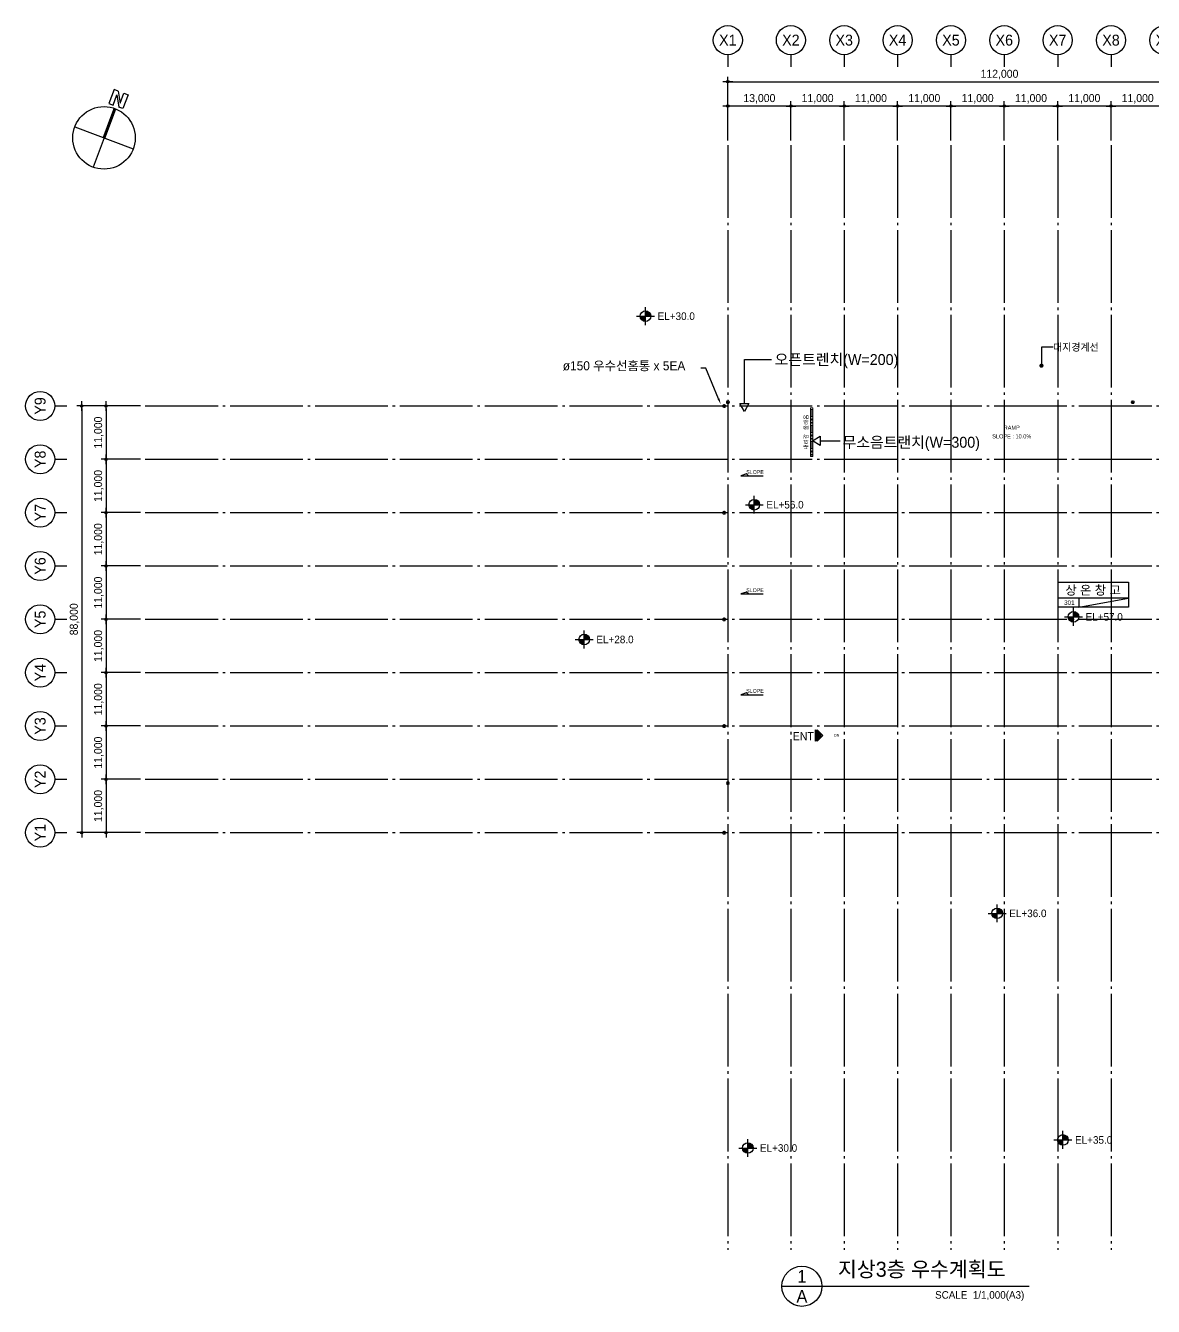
# Model space of a CAD drawing. Header units: millimetres. Extents: x 252222657 to 254795153, y 504225591 to 504550014.
# Drawn here: x 253995598 to 254228105, y 504285874 to 504550014 of the extents above; entities that cross this region are included whole.
import ezdxf
from ezdxf.enums import TextEntityAlignment as Align

# ---------------------------------------------------------------- set-up
doc = ezdxf.new("R2010")
doc.units = ezdxf.units.MM
for name, pattern in [('CEN', [35, 30, -2, 1, -2]), ('DASH', [0.75, 0.5, -0.25]), ('xr-plan-대풍(130620)$0$CEN', [62, 60, -1, 0, -1])]:
    doc.linetypes.add(name, pattern=pattern)
doc.layers.add('0-스틸그레이팅설치', color=80, linetype='Continuous', lineweight=0)
for name, color, linetype in [('4A.TEC CEN', 1, 'CEN'), ('4A.TEC DIM', 7, 'Continuous'), ('4A.TEC TEXT', 7, 'Continuous'), ('4A.TEC TEXT 1', 3, 'Continuous'), ('4A.TEC TEXT 2', 3, 'Continuous'), ('4A.TEC 심볼', 7, 'Continuous'), ('xr-plan-대풍(130620)$0$CEN', 1, 'xr-plan-대풍(130620)$0$CEN'), ('㈜SE&C TEXT', 7, 'Continuous'), ('㈜SE&C TEXT 1', 3, 'Continuous'), ('㈜SE&C 심볼', 7, 'Continuous'), ('사이포닉0', 3, 'Continuous')]:
    doc.layers.add(name, color=color, linetype=linetype)
doc.layers.add('DEFPOINT', color=135, linetype='Continuous', plot=False)
doc.styles.add('GHS', font='malgun.ttf')
doc.styles.add('SAMOO', font='')
doc.styles.add('나눔고딕', font='')
doc.styles.add('돋움', font='')
doc.styles.add('돋음체', font='')
doc.styles.add('울릉도L', font='')
doc.styles.get('SAMOO').set_extended_font_data('Dotum')
doc.styles.get('나눔고딕').set_extended_font_data('Dotum')
doc.styles.get('돋움').set_extended_font_data('Dotum')
doc.styles.get('돋음체').set_extended_font_data('Dotum')
doc.styles.get('울릉도L').set_extended_font_data('Dotum')
doc.dimstyles.new('DIM_600(외부치수)', dxfattribs={"dimscale": 400, "dimtxt": 3.3, "dimasz": 1, "dimexe": 2, "dimexo": 2, "dimgap": 1, "dimtad": 1, "dimdec": 0, "dimdsep": 46, "dimlunit": 6, "dimtxsty": '나눔고딕', "dimblk1": 'DIMDOT', "dimblk2": 'DIMDOT', "dimsah": 1, "dimcen": 2.5, "dimdle": 1.5, "dimclrd": 8, "dimclre": 8, "dimclrt": 3, "dimadec": 0, "dimazin": 0, "dimtfac": 1, "dimtdec": 0, "dimtix": 1, "dimtmove": 2, "dimatfit": 3, "dimldrblk": 'DIMDOT', "dimfxl": 1, "dimtvp": 1, "dimtolj": 1, "dimtzin": 0, "dimarcsym": 0})

# ---------------------------------------------------------------- blocks, each defined once
blk = doc.blocks.new('DIMDOT')
at = {"color": 0}
blk.add_line((-2, 0), (2, 0), dxfattribs=at)
for radius in [0.5, 0.25]:
    blk.add_circle((0, 0), radius, dxfattribs=at)
blk = doc.blocks.new('*D140')
at = {"layer": '4A.TEC DIM', "color": 8, "lineweight": -2}
for p, q in [((169308, -38163), (169308, -25069)), ((169808, -26069), (280808, -26069)), ((281308, -38163), (281308, -25069))]:
    blk.add_line(p, q, dxfattribs=at)
at = {"layer": 'Defpoints', "color": 0}
for p in [(281308, -26069), (169308, -39163), (281308, -39163)]:
    blk.add_point(p, dxfattribs=at)
at = {"layer": '4A.TEC DIM', "color": 8, "lineweight": -2, "xscale": 500, "yscale": 500, "zscale": 500, "rotation": 180}
blk.add_blockref('DIMDOT', (169308, -26069), dxfattribs=at)
at = {"layer": '4A.TEC DIM', "color": 8, "lineweight": -2, "xscale": 500, "yscale": 500, "zscale": 500}
blk.add_blockref('DIMDOT', (281308, -26069), dxfattribs=at)
at = {"layer": '4A.TEC DIM', "color": 3, "insert": (225308, -24584), "char_height": 1650, "attachment_point": 5, "style": '나눔고딕'}
blk.add_mtext('\\A1;112,000', dxfattribs=at)
blk = doc.blocks.new('ccs122')
at = {"layer": '4A.TEC 심볼'}
blk.add_line((0, 8), (0, 3), dxfattribs=at)
blk.add_circle((0, 14), 6, dxfattribs=at)
at = {"layer": '4A.TEC TEXT 2', "color": 3, "style": 'GHS'}
blk.add_attdef('NO', text='', height=4.5, dxfattribs=at).set_placement((-0.01, 14.02), align=Align.MIDDLE_CENTER)
blk = doc.blocks.new('*D141')
at = {"layer": '4A.TEC DIM', "color": 8, "lineweight": -2}
for p, q in [((48195, -103937), (40113, -103937)), ((41113, -104437), (41113, -114437)), ((48195, -114937), (40113, -114937))]:
    blk.add_line(p, q, dxfattribs=at)
at = {"layer": 'Defpoints', "color": 0}
for p in [(49195, -103937), (41113, -114937), (49195, -114937)]:
    blk.add_point(p, dxfattribs=at)
at = {"layer": '4A.TEC DIM', "color": 8, "lineweight": -2, "xscale": 500, "yscale": 500, "zscale": 500}
for p, rotation in [((41113, -103937), 90), ((41113, -114937), 270)]:
    blk.add_blockref('DIMDOT', p, dxfattribs=dict(at, rotation=rotation))
at = {"layer": '4A.TEC DIM', "color": 3, "insert": (39628, -109437), "char_height": 1650, "attachment_point": 5, "rotation": 90, "style": '나눔고딕'}
blk.add_mtext('\\A1;11,000', dxfattribs=at)
blk = doc.blocks.new('*D142')
at = {"layer": '4A.TEC DIM', "color": 8, "lineweight": -2}
for p, q in [((48195, -92937), (35100, -92937)), ((36100, -93437), (36100, -180437)), ((48195, -180937), (35100, -180937))]:
    blk.add_line(p, q, dxfattribs=at)
at = {"layer": 'Defpoints', "color": 0}
for p in [(49195, -92937), (36100, -180937), (49195, -180937)]:
    blk.add_point(p, dxfattribs=at)
at = {"layer": '4A.TEC DIM', "color": 8, "lineweight": -2, "xscale": 500, "yscale": 500, "zscale": 500}
for p, rotation in [((36100, -92937), 90), ((36100, -180937), 270)]:
    blk.add_blockref('DIMDOT', p, dxfattribs=dict(at, rotation=rotation))
at = {"layer": '4A.TEC DIM', "color": 3, "insert": (34615, -136937), "char_height": 1650, "attachment_point": 5, "rotation": 90, "style": '나눔고딕'}
blk.add_mtext('\\A1;88,000', dxfattribs=at)
blk = doc.blocks.new('*D143')
at = {"layer": '4A.TEC DIM', "color": 8, "lineweight": -2}
for p, q in [((48195, -169937), (40113, -169937)), ((41113, -170437), (41113, -180437)), ((48195, -180937), (40113, -180937))]:
    blk.add_line(p, q, dxfattribs=at)
at = {"layer": 'Defpoints', "color": 0}
for p in [(49195, -169937), (41113, -180937), (49195, -180937)]:
    blk.add_point(p, dxfattribs=at)
at = {"layer": '4A.TEC DIM', "color": 8, "lineweight": -2, "xscale": 500, "yscale": 500, "zscale": 500}
for p, rotation in [((41113, -169937), 90), ((41113, -180937), 270)]:
    blk.add_blockref('DIMDOT', p, dxfattribs=dict(at, rotation=rotation))
at = {"layer": '4A.TEC DIM', "color": 3, "insert": (39628, -175437), "char_height": 1650, "attachment_point": 5, "rotation": 90, "style": '나눔고딕'}
blk.add_mtext('\\A1;11,000', dxfattribs=at)
blk = doc.blocks.new('*D144')
at = {"layer": '4A.TEC DIM', "color": 8, "lineweight": -2}
for p, q in [((48195, -158937), (40113, -158937)), ((41113, -159437), (41113, -169437)), ((48195, -169937), (40113, -169937))]:
    blk.add_line(p, q, dxfattribs=at)
at = {"layer": 'Defpoints', "color": 0}
for p in [(49195, -158937), (41113, -169937), (49195, -169937)]:
    blk.add_point(p, dxfattribs=at)
at = {"layer": '4A.TEC DIM', "color": 8, "lineweight": -2, "xscale": 500, "yscale": 500, "zscale": 500}
for p, rotation in [((41113, -158937), 90), ((41113, -169937), 270)]:
    blk.add_blockref('DIMDOT', p, dxfattribs=dict(at, rotation=rotation))
at = {"layer": '4A.TEC DIM', "color": 3, "insert": (39628, -164437), "char_height": 1650, "attachment_point": 5, "rotation": 90, "style": '나눔고딕'}
blk.add_mtext('\\A1;11,000', dxfattribs=at)
blk = doc.blocks.new('*D145')
at = {"layer": '4A.TEC DIM', "color": 8, "lineweight": -2}
for p, q in [((48195, -147937), (40113, -147937)), ((41113, -148437), (41113, -158437)), ((48195, -158937), (40113, -158937))]:
    blk.add_line(p, q, dxfattribs=at)
at = {"layer": 'Defpoints', "color": 0}
for p in [(49195, -147937), (41113, -158937), (49195, -158937)]:
    blk.add_point(p, dxfattribs=at)
at = {"layer": '4A.TEC DIM', "color": 8, "lineweight": -2, "xscale": 500, "yscale": 500, "zscale": 500}
for p, rotation in [((41113, -147937), 90), ((41113, -158937), 270)]:
    blk.add_blockref('DIMDOT', p, dxfattribs=dict(at, rotation=rotation))
at = {"layer": '4A.TEC DIM', "color": 3, "insert": (39628, -153437), "char_height": 1650, "attachment_point": 5, "rotation": 90, "style": '나눔고딕'}
blk.add_mtext('\\A1;11,000', dxfattribs=at)
blk = doc.blocks.new('*D146')
at = {"layer": '4A.TEC DIM', "color": 8, "lineweight": -2}
for p, q in [((48195, -136937), (40113, -136937)), ((41113, -137437), (41113, -147437)), ((48195, -147937), (40113, -147937))]:
    blk.add_line(p, q, dxfattribs=at)
at = {"layer": 'Defpoints', "color": 0}
for p in [(49195, -136937), (41113, -147937), (49195, -147937)]:
    blk.add_point(p, dxfattribs=at)
at = {"layer": '4A.TEC DIM', "color": 8, "lineweight": -2, "xscale": 500, "yscale": 500, "zscale": 500}
for p, rotation in [((41113, -136937), 90), ((41113, -147937), 270)]:
    blk.add_blockref('DIMDOT', p, dxfattribs=dict(at, rotation=rotation))
at = {"layer": '4A.TEC DIM', "color": 3, "insert": (39628, -142437), "char_height": 1650, "attachment_point": 5, "rotation": 90, "style": '나눔고딕'}
blk.add_mtext('\\A1;11,000', dxfattribs=at)
blk = doc.blocks.new('*D147')
at = {"layer": '4A.TEC DIM', "color": 8, "lineweight": -2}
for p, q in [((48195, -125937), (40113, -125937)), ((41113, -126437), (41113, -136437)), ((48195, -136937), (40113, -136937))]:
    blk.add_line(p, q, dxfattribs=at)
at = {"layer": 'Defpoints', "color": 0}
for p in [(49195, -125937), (41113, -136937), (49195, -136937)]:
    blk.add_point(p, dxfattribs=at)
at = {"layer": '4A.TEC DIM', "color": 8, "lineweight": -2, "xscale": 500, "yscale": 500, "zscale": 500}
for p, rotation in [((41113, -125937), 90), ((41113, -136937), 270)]:
    blk.add_blockref('DIMDOT', p, dxfattribs=dict(at, rotation=rotation))
at = {"layer": '4A.TEC DIM', "color": 3, "insert": (39628, -131437), "char_height": 1650, "attachment_point": 5, "rotation": 90, "style": '나눔고딕'}
blk.add_mtext('\\A1;11,000', dxfattribs=at)
blk = doc.blocks.new('*D148')
at = {"layer": '4A.TEC DIM', "color": 8, "lineweight": -2}
for p, q in [((48195, -114937), (40113, -114937)), ((41113, -115437), (41113, -125437)), ((48195, -125937), (40113, -125937))]:
    blk.add_line(p, q, dxfattribs=at)
at = {"layer": 'Defpoints', "color": 0}
for p in [(49195, -114937), (41113, -125937), (49195, -125937)]:
    blk.add_point(p, dxfattribs=at)
at = {"layer": '4A.TEC DIM', "color": 8, "lineweight": -2, "xscale": 500, "yscale": 500, "zscale": 500}
for p, rotation in [((41113, -114937), 90), ((41113, -125937), 270)]:
    blk.add_blockref('DIMDOT', p, dxfattribs=dict(at, rotation=rotation))
at = {"layer": '4A.TEC DIM', "color": 3, "insert": (39628, -120437), "char_height": 1650, "attachment_point": 5, "rotation": 90, "style": '나눔고딕'}
blk.add_mtext('\\A1;11,000', dxfattribs=at)
blk = doc.blocks.new('*D150')
at = {"layer": '4A.TEC DIM', "color": 8, "lineweight": -2}
for p, q in [((169308, -38163), (169308, -30082)), ((181808, -31082), (169808, -31082)), ((182308, -38163), (182308, -30082))]:
    blk.add_line(p, q, dxfattribs=at)
at = {"layer": 'Defpoints', "color": 0}
for p in [(169308, -31082), (169308, -39163), (182308, -39163)]:
    blk.add_point(p, dxfattribs=at)
at = {"layer": '4A.TEC DIM', "color": 8, "lineweight": -2, "xscale": 500, "yscale": 500, "zscale": 500, "rotation": 180}
blk.add_blockref('DIMDOT', (169308, -31082), dxfattribs=at)
at = {"layer": '4A.TEC DIM', "color": 8, "lineweight": -2, "xscale": 500, "yscale": 500, "zscale": 500}
blk.add_blockref('DIMDOT', (182308, -31082), dxfattribs=at)
at = {"layer": '4A.TEC DIM', "color": 3, "insert": (175808, -29597), "char_height": 1650, "attachment_point": 5, "style": '나눔고딕'}
blk.add_mtext('\\A1;13,000', dxfattribs=at)
blk = doc.blocks.new('*D151')
at = {"layer": '4A.TEC DIM', "color": 8, "lineweight": -2}
for p, q in [((182308, -38163), (182308, -30082)), ((192808, -31082), (182808, -31082)), ((193308, -38163), (193308, -30082))]:
    blk.add_line(p, q, dxfattribs=at)
at = {"layer": 'Defpoints', "color": 0}
for p in [(182308, -31082), (182308, -39163), (193308, -39163)]:
    blk.add_point(p, dxfattribs=at)
at = {"layer": '4A.TEC DIM', "color": 8, "lineweight": -2, "xscale": 500, "yscale": 500, "zscale": 500, "rotation": 180}
blk.add_blockref('DIMDOT', (182308, -31082), dxfattribs=at)
at = {"layer": '4A.TEC DIM', "color": 8, "lineweight": -2, "xscale": 500, "yscale": 500, "zscale": 500}
blk.add_blockref('DIMDOT', (193308, -31082), dxfattribs=at)
at = {"layer": '4A.TEC DIM', "color": 3, "insert": (187808, -29597), "char_height": 1650, "attachment_point": 5, "style": '나눔고딕'}
blk.add_mtext('\\A1;11,000', dxfattribs=at)
blk = doc.blocks.new('*D152')
at = {"layer": '4A.TEC DIM', "color": 8, "lineweight": -2}
for p, q in [((193308, -38163), (193308, -30082)), ((203808, -31082), (193808, -31082)), ((204308, -38163), (204308, -30082))]:
    blk.add_line(p, q, dxfattribs=at)
at = {"layer": 'Defpoints', "color": 0}
for p in [(193308, -31082), (193308, -39163), (204308, -39163)]:
    blk.add_point(p, dxfattribs=at)
at = {"layer": '4A.TEC DIM', "color": 8, "lineweight": -2, "xscale": 500, "yscale": 500, "zscale": 500, "rotation": 180}
blk.add_blockref('DIMDOT', (193308, -31082), dxfattribs=at)
at = {"layer": '4A.TEC DIM', "color": 8, "lineweight": -2, "xscale": 500, "yscale": 500, "zscale": 500}
blk.add_blockref('DIMDOT', (204308, -31082), dxfattribs=at)
at = {"layer": '4A.TEC DIM', "color": 3, "insert": (198808, -29597), "char_height": 1650, "attachment_point": 5, "style": '나눔고딕'}
blk.add_mtext('\\A1;11,000', dxfattribs=at)
blk = doc.blocks.new('*D153')
at = {"layer": '4A.TEC DIM', "color": 8, "lineweight": -2}
for p, q in [((204308, -38163), (204308, -30082)), ((214808, -31082), (204808, -31082)), ((215308, -38163), (215308, -30082))]:
    blk.add_line(p, q, dxfattribs=at)
at = {"layer": 'Defpoints', "color": 0}
for p in [(204308, -31082), (204308, -39163), (215308, -39163)]:
    blk.add_point(p, dxfattribs=at)
at = {"layer": '4A.TEC DIM', "color": 8, "lineweight": -2, "xscale": 500, "yscale": 500, "zscale": 500, "rotation": 180}
blk.add_blockref('DIMDOT', (204308, -31082), dxfattribs=at)
at = {"layer": '4A.TEC DIM', "color": 8, "lineweight": -2, "xscale": 500, "yscale": 500, "zscale": 500}
blk.add_blockref('DIMDOT', (215308, -31082), dxfattribs=at)
at = {"layer": '4A.TEC DIM', "color": 3, "insert": (209808, -29597), "char_height": 1650, "attachment_point": 5, "style": '나눔고딕'}
blk.add_mtext('\\A1;11,000', dxfattribs=at)
blk = doc.blocks.new('*D154')
at = {"layer": '4A.TEC DIM', "color": 8, "lineweight": -2}
for p, q in [((215308, -38163), (215308, -30082)), ((225808, -31082), (215808, -31082)), ((226308, -38163), (226308, -30082))]:
    blk.add_line(p, q, dxfattribs=at)
at = {"layer": 'Defpoints', "color": 0}
for p in [(215308, -31082), (215308, -39163), (226308, -39163)]:
    blk.add_point(p, dxfattribs=at)
at = {"layer": '4A.TEC DIM', "color": 8, "lineweight": -2, "xscale": 500, "yscale": 500, "zscale": 500, "rotation": 180}
blk.add_blockref('DIMDOT', (215308, -31082), dxfattribs=at)
at = {"layer": '4A.TEC DIM', "color": 8, "lineweight": -2, "xscale": 500, "yscale": 500, "zscale": 500}
blk.add_blockref('DIMDOT', (226308, -31082), dxfattribs=at)
at = {"layer": '4A.TEC DIM', "color": 3, "insert": (220808, -29597), "char_height": 1650, "attachment_point": 5, "style": '나눔고딕'}
blk.add_mtext('\\A1;11,000', dxfattribs=at)
blk = doc.blocks.new('*D155')
at = {"layer": '4A.TEC DIM', "color": 8, "lineweight": -2}
for p, q in [((226308, -38163), (226308, -30082)), ((236808, -31082), (226808, -31082)), ((237308, -38163), (237308, -30082))]:
    blk.add_line(p, q, dxfattribs=at)
at = {"layer": 'Defpoints', "color": 0}
for p in [(226308, -31082), (226308, -39163), (237308, -39163)]:
    blk.add_point(p, dxfattribs=at)
at = {"layer": '4A.TEC DIM', "color": 8, "lineweight": -2, "xscale": 500, "yscale": 500, "zscale": 500, "rotation": 180}
blk.add_blockref('DIMDOT', (226308, -31082), dxfattribs=at)
at = {"layer": '4A.TEC DIM', "color": 8, "lineweight": -2, "xscale": 500, "yscale": 500, "zscale": 500}
blk.add_blockref('DIMDOT', (237308, -31082), dxfattribs=at)
at = {"layer": '4A.TEC DIM', "color": 3, "insert": (231808, -29597), "char_height": 1650, "attachment_point": 5, "style": '나눔고딕'}
blk.add_mtext('\\A1;11,000', dxfattribs=at)
blk = doc.blocks.new('*D156')
at = {"layer": '4A.TEC DIM', "color": 8, "lineweight": -2}
for p, q in [((237308, -38163), (237308, -30082)), ((247808, -31082), (237808, -31082)), ((248308, -38163), (248308, -30082))]:
    blk.add_line(p, q, dxfattribs=at)
at = {"layer": 'Defpoints', "color": 0}
for p in [(237308, -31082), (237308, -39163), (248308, -39163)]:
    blk.add_point(p, dxfattribs=at)
at = {"layer": '4A.TEC DIM', "color": 8, "lineweight": -2, "xscale": 500, "yscale": 500, "zscale": 500, "rotation": 180}
blk.add_blockref('DIMDOT', (237308, -31082), dxfattribs=at)
at = {"layer": '4A.TEC DIM', "color": 8, "lineweight": -2, "xscale": 500, "yscale": 500, "zscale": 500}
blk.add_blockref('DIMDOT', (248308, -31082), dxfattribs=at)
at = {"layer": '4A.TEC DIM', "color": 3, "insert": (242808, -29597), "char_height": 1650, "attachment_point": 5, "style": '나눔고딕'}
blk.add_mtext('\\A1;11,000', dxfattribs=at)
blk = doc.blocks.new('*D157')
at = {"layer": '4A.TEC DIM', "color": 8, "lineweight": -2}
for p, q in [((248308, -38163), (248308, -30082)), ((258808, -31082), (248808, -31082)), ((259308, -38163), (259308, -30082))]:
    blk.add_line(p, q, dxfattribs=at)
at = {"layer": 'Defpoints', "color": 0}
for p in [(248308, -31082), (248308, -39163), (259308, -39163)]:
    blk.add_point(p, dxfattribs=at)
at = {"layer": '4A.TEC DIM', "color": 8, "lineweight": -2, "xscale": 500, "yscale": 500, "zscale": 500, "rotation": 180}
blk.add_blockref('DIMDOT', (248308, -31082), dxfattribs=at)
at = {"layer": '4A.TEC DIM', "color": 8, "lineweight": -2, "xscale": 500, "yscale": 500, "zscale": 500}
blk.add_blockref('DIMDOT', (259308, -31082), dxfattribs=at)
at = {"layer": '4A.TEC DIM', "color": 3, "insert": (253808, -29597), "char_height": 1650, "attachment_point": 5, "style": '나눔고딕'}
blk.add_mtext('\\A1;11,000', dxfattribs=at)
blk = doc.blocks.new('*D159')
at = {"layer": '4A.TEC DIM', "color": 8, "lineweight": -2}
for p, q in [((48195, -92937), (40113, -92937)), ((41113, -93437), (41113, -103437)), ((48195, -103937), (40113, -103937))]:
    blk.add_line(p, q, dxfattribs=at)
at = {"layer": 'Defpoints', "color": 0}
for p in [(49195, -92937), (41113, -103937), (49195, -103937)]:
    blk.add_point(p, dxfattribs=at)
at = {"layer": '4A.TEC DIM', "color": 8, "lineweight": -2, "xscale": 500, "yscale": 500, "zscale": 500}
for p, rotation in [((41113, -92937), 90), ((41113, -103937), 270)]:
    blk.add_blockref('DIMDOT', p, dxfattribs=dict(at, rotation=rotation))
at = {"layer": '4A.TEC DIM', "color": 3, "insert": (39628, -98437), "char_height": 1650, "attachment_point": 5, "rotation": 90, "style": '나눔고딕'}
blk.add_mtext('\\A1;11,000', dxfattribs=at)
blk = doc.blocks.new('FL-LEVEL1')
at = {"layer": '4A.TEC 심볼', "linetype": 'ByBlock'}
h = blk.add_hatch(color=256, dxfattribs=at)
h.paths.add_polyline_path([(295, 175), (295, 0), (470, 0, 0.414214)])
h.paths.add_polyline_path([(295, 0), (120, 0, 0.414214), (295, -175)])
for p, q in [((0, 0), (590, 0)), ((295, -295), (295, 295))]:
    blk.add_line(p, q, dxfattribs=at)
blk.add_circle((295, 0), 175, dxfattribs=at)
at = {"layer": '4A.TEC TEXT 2', "color": 3, "linetype": 'ByBlock', "style": 'SAMOO'}
blk.add_attdef('FL', text='', height=250, dxfattribs=at).set_placement((695, 0), align=Align.MIDDLE_LEFT)
blk = doc.blocks.new('dwg9CDF')
at = {"layer": '4A.TEC 심볼', "color": 3, "linetype": 'ByBlock'}
ref = blk.add_blockref('FL-LEVEL1', (287075, -60898, 36666), dxfattribs=dict(at, xscale=6.250000000000405, yscale=6.250000000000405, zscale=6.250000000000405))
ref.add_attrib('FL', 'EL+35.0', dxfattribs={"layer": '4A.TEC TEXT 1', "color": 3, "linetype": 'ByBlock', "height": 1562.5, "style": 'SAMOO'}).set_placement((291419, -60898, 36666), align=Align.MIDDLE_LEFT)
ref = blk.add_blockref('FL-LEVEL1', (150493, -74424, 31666), dxfattribs=dict(at, xscale=6.250000000000405, yscale=6.250000000000405, zscale=6.250000000000405))
ref.add_attrib('FL', 'EL+30.0', dxfattribs={"layer": '4A.TEC TEXT 1', "color": 3, "linetype": 'ByBlock', "height": 1562.5, "style": 'SAMOO'}).set_placement((154837, -74424, 31666), align=Align.MIDDLE_LEFT)
ref = blk.add_blockref('FL-LEVEL1', (323089, -80342, 36666), dxfattribs=dict(at, xscale=6.250000000000405, yscale=6.250000000000405, zscale=6.250000000000405))
ref.add_attrib('FL', 'EL+40.0', dxfattribs={"layer": '4A.TEC TEXT 1', "color": 3, "linetype": 'ByBlock', "height": 1562.5, "style": 'SAMOO'}).set_placement((327433, -80342, 36666), align=Align.MIDDLE_LEFT)
ref = blk.add_blockref('FL-LEVEL1', (329769, -89536, 46666), dxfattribs=dict(at, xscale=6.250000000000405, yscale=6.250000000000405, zscale=6.250000000000405))
ref.add_attrib('FL', 'EL+45.0', dxfattribs={"layer": '4A.TEC TEXT 1', "color": 3, "linetype": 'ByBlock', "height": 1562.5, "style": 'SAMOO'}).set_placement((334113, -89536, 46666), align=Align.MIDDLE_LEFT)
ref = blk.add_blockref('FL-LEVEL1', (328195, -116874, 51666), dxfattribs=dict(at, xscale=6.250000000000405, yscale=6.250000000000405, zscale=6.250000000000405))
ref.add_attrib('FL', 'EL+50.0', dxfattribs={"layer": '4A.TEC TEXT 1', "color": 3, "linetype": 'ByBlock', "height": 1562.5, "style": 'SAMOO'}).set_placement((332539, -116874, 51666), align=Align.MIDDLE_LEFT)
ref = blk.add_blockref('FL-LEVEL1', (332391, -122240, 56666), dxfattribs=dict(at, xscale=6.250000000000405, yscale=6.250000000000405, zscale=6.250000000000405))
ref.add_attrib('FL', 'EL+55.0', dxfattribs={"layer": '4A.TEC TEXT 1', "color": 3, "linetype": 'ByBlock', "height": 1562.5, "style": 'SAMOO'}).set_placement((336735, -122240, 56666), align=Align.MIDDLE_LEFT)
ref = blk.add_blockref('FL-LEVEL1', (339218, -167717, 226666), dxfattribs=dict(at, xscale=6.250000000000405, yscale=6.250000000000405, zscale=6.250000000000405))
ref.add_attrib('FL', 'EL+60.0', dxfattribs={"layer": '4A.TEC TEXT 1', "color": 3, "linetype": 'ByBlock', "height": 1562.5, "style": 'SAMOO'}).set_placement((343562, -167717, 226666), align=Align.MIDDLE_LEFT)
ref = blk.add_blockref('FL-LEVEL1', (332391, -197997, 56666), dxfattribs=dict(at, xscale=6.250000000000405, yscale=6.250000000000405, zscale=6.250000000000405))
ref.add_attrib('FL', 'EL+55.0', dxfattribs={"layer": '4A.TEC TEXT 1', "color": 3, "linetype": 'ByBlock', "height": 1562.5, "style": 'SAMOO'}).set_placement((336735, -197997, 56666), align=Align.MIDDLE_LEFT)
ref = blk.add_blockref('FL-LEVEL1', (335195, -218028, 51666), dxfattribs=dict(at, xscale=6.250000000000405, yscale=6.250000000000405, zscale=6.250000000000405))
ref.add_attrib('FL', 'EL+50.0', dxfattribs={"layer": '4A.TEC TEXT 1', "color": 3, "linetype": 'ByBlock', "height": 1562.5, "style": 'SAMOO'}).set_placement((339539, -218028, 51666), align=Align.MIDDLE_LEFT)
ref = blk.add_blockref('FL-LEVEL1', (321367, -238214, 46666), dxfattribs=dict(at, xscale=6.250000000000405, yscale=6.250000000000405, zscale=6.250000000000405))
ref.add_attrib('FL', 'EL+45.0', dxfattribs={"layer": '4A.TEC TEXT 1', "color": 3, "linetype": 'ByBlock', "height": 1562.5, "style": 'SAMOO'}).set_placement((325711, -238214, 46666), align=Align.MIDDLE_LEFT)
ref = blk.add_blockref('FL-LEVEL1', (236546, -244313, 36666), dxfattribs=dict(at, xscale=6.250000000000405, yscale=6.250000000000405, zscale=6.250000000000405))
ref.add_attrib('FL', 'EL+35.0', dxfattribs={"layer": '4A.TEC TEXT 1', "color": 3, "linetype": 'ByBlock', "height": 1562.5, "style": 'SAMOO'}).set_placement((240890, -244313, 36666), align=Align.MIDDLE_LEFT)
ref = blk.add_blockref('FL-LEVEL1', (171588, -245977, 31666), dxfattribs=dict(at, xscale=6.250000000000405, yscale=6.250000000000405, zscale=6.250000000000405))
ref.add_attrib('FL', 'EL+30.0', dxfattribs={"layer": '4A.TEC TEXT 1', "color": 3, "linetype": 'ByBlock', "height": 1562.5, "style": 'SAMOO'}).set_placement((175932, -245977, 31666), align=Align.MIDDLE_LEFT)
ref = blk.add_blockref('FL-LEVEL1', (303281, -247320, 41666), dxfattribs=dict(at, xscale=6.250000000000405, yscale=6.250000000000405, zscale=6.250000000000405))
ref.add_attrib('FL', 'EL+40.0', dxfattribs={"layer": '4A.TEC TEXT 1', "color": 3, "linetype": 'ByBlock', "height": 1562.5, "style": 'SAMOO'}).set_placement((307625, -247320, 41666), align=Align.MIDDLE_LEFT)
blk = doc.blocks.new('dr-sy-018-D-M')
at = {"layer": '4A.TEC 심볼', "color": 0}
for p, q in [((-1, 16.4), (-2.5, 16.4)), ((-2.5, 16.4), (-2.5, 11.4)), ((-1, 16.4), (1, 12.8)), ((-1, 15.09), (1.05, 11.4)), ((-1, 11.4), (-1, 15.09)), ((1, 12.8), (1, 16.4)), ((1, 16.4), (2.5, 16.4)), ((2.5, 16.4), (2.5, 11.4)), ((-2.5, 11.4), (-1, 11.4)), ((2.5, 11.4), (1.05, 11.4)), ((-10.5, 0), (10.5, 0)), ((0, 0), (0, -10.5))]:
    blk.add_line(p, q, dxfattribs=at)
at = {"layer": '4A.TEC 심볼', "color": 0, "const_width": 1}
blk.add_lwpolyline([(0, 10.5), (0, 0)], dxfattribs=at)
at = {"layer": '4A.TEC 심볼', "color": 0}
blk.add_circle((0, 0), 10.5, dxfattribs=at)
blk = doc.blocks.new('zw$F3B1')
at = {"color": 4}
blk.add_lwpolyline([(333, 33), (333, 333), (33, 333), (33, 33)], close=True, dxfattribs=at)
blk.add_circle((183, 183), 100)
at = {"layer": '4A.TEC 심볼', "color": 6, "linetype": 'DASH', "ltscale": 100, "const_width": 100}
blk.add_lwpolyline([(183, -217, -366.6824829), (187, -217)], format="xyb", dxfattribs=at)
at = {"layer": 'xr-plan-대풍(130620)$0$CEN'}
for p, q in [((0, 183), (366, 183)), ((183, 0), (183, 366))]:
    blk.add_line(p, q, dxfattribs=at)
blk = doc.blocks.new('as7wer')
at = {"xscale": -1, "rotation": 180.000000000038}
for p in [(254560191, 504472510, -5000), (254643667, 504472510, -5000)]:
    blk.add_blockref('zw$F3B1', p, dxfattribs=at)
at = {"rotation": 359.999999999962}
blk.add_blockref('zw$F3B1', (254560191, 504393644, -5000), dxfattribs=at)
blk = doc.blocks.new('zw$49F6')
at = {"layer": '0-스틸그레이팅설치'}
for points in [[(10000, 450), (0, 450)], [(0, 0), (0, 450)], [(10000, 0), (0, 0)], [(300, 0), (300, 450)], [(600, 0), (600, 450)], [(900, 0), (900, 450)], [(1200, 0), (1200, 450)], [(1500, 0), (1500, 450)], [(1800, 0), (1800, 450)], [(2100, 0), (2100, 450)], [(2400, 0), (2400, 450)], [(2700, 0), (2700, 450)], [(3000, 0), (3000, 450)], [(3300, 0), (3300, 450)], [(3600, 0), (3600, 450)], [(3900, 0), (3900, 450)], [(4200, 0), (4200, 450)], [(4500, 0), (4500, 450)], [(4800, 0), (4800, 450)], [(5100, 0), (5100, 450)], [(5400, 0), (5400, 450)], [(5700, 0), (5700, 450)], [(6000, 0), (6000, 450)], [(6300, 0), (6300, 450)], [(6600, 0), (6600, 450)], [(6900, 0), (6900, 450)], [(7200, 0), (7200, 450)], [(7500, 0), (7500, 450)], [(7800, 0), (7800, 450)], [(8100, 0), (8100, 450)], [(8400, 0), (8400, 450)], [(8700, 0), (8700, 450)], [(9000, 0), (9000, 450)], [(9300, 0), (9300, 450)], [(9600, 0), (9600, 450)], [(9900, 0), (9900, 450)], [(10000, 0), (10000, 450)]]:
    blk.add_lwpolyline(points, dxfattribs=at)
blk = doc.blocks.new('aswer4')
at = {"rotation": 359.999999999962}
for p in [(254139441, 504471394, 0), (254139441, 504449394, 0), (254139441, 504427394, -1), (254139441, 504405394, 0), (254139441, 504383394, 0)]:
    blk.add_blockref('zw$F3B1', p, dxfattribs=at)
blk = doc.blocks.new('dwgFD3B')
at = {"layer": '4A.TEC CEN', "color": 250, "ltscale": 500}
for p, q in [((49194.51, -92936.83, -3333.33), (358000, -92936.83, -3333.33)), ((49194.51, -103936.83, -3333.33), (358000, -103936.83, -3333.33)), ((49194.51, -114936.83, -3333.33), (358000, -114936.83, -3333.33)), ((49194.51, -125936.83, -3333.33), (358000, -125936.83, -3333.33)), ((49194.51, -136936.83, -3333.33), (358000, -136936.83, -3333.33)), ((49194.51, -147936.83, -3333.33), (358000, -147936.83, -3333.33)), ((49194.51, -158936.83, -3333.33), (358000, -158936.83, -3333.33)), ((49194.51, -169936.83, -3333.33), (358000, -169936.83, -3333.33)), ((49194.51, -180936.83, -3333.33), (358000, -180936.83, -3333.33))]:
    blk.add_line(p, q, dxfattribs=at)
at = {"layer": '4A.TEC CEN', "color": 250, "ltscale": 500, "elevation": -3333.33}
for points in [[(169307.63, -39163.16), (169307.63, -267000)], [(182307.63, -39163.16), (182307.63, -267000)], [(193307.63, -39163.16), (193307.63, -267000)], [(204307.63, -39163.16), (204307.63, -267000)], [(215307.63, -39163.16), (215307.63, -267000)], [(226307.63, -39163.16), (226307.63, -267000)], [(237307.63, -39163.16), (237307.63, -267000)], [(248307.63, -39163.16), (248307.63, -267000)]]:
    blk.add_lwpolyline(points, dxfattribs=at)
at = {"layer": '4A.TEC 심볼'}
ref = blk.add_blockref('ccs122', (169307.63, -24500.01, 1666.22), dxfattribs=dict(at, xscale=499.9999977496833, yscale=499.9999977496833, zscale=499.9999977496833))
ref.add_attrib('NO', 'X1', dxfattribs={"layer": '0', "color": 3, "height": 2250, "style": '울릉도L'}).set_placement((169304.55, -17491.05, 1666.22), align=Align.MIDDLE_CENTER)
ref = blk.add_blockref('ccs122', (182307.63, -24500.01, -3333.78), dxfattribs=dict(at, xscale=499.9999977496833, yscale=499.9999977496833, zscale=499.9999977496833))
ref.add_attrib('NO', 'X2', dxfattribs={"layer": '0', "color": 3, "height": 2250, "style": '울릉도L'}).set_placement((182304.55, -17491.05, 1666.22), align=Align.MIDDLE_CENTER)
ref = blk.add_blockref('ccs122', (193307.63, -24500.01, -3333.78), dxfattribs=dict(at, xscale=499.9999977496833, yscale=499.9999977496833, zscale=499.9999977496833))
ref.add_attrib('NO', 'X3', dxfattribs={"layer": '0', "color": 3, "height": 2250, "style": '울릉도L'}).set_placement((193304.55, -17491.05, 1666.22), align=Align.MIDDLE_CENTER)
ref = blk.add_blockref('ccs122', (204307.63, -24500.01, -3333.78), dxfattribs=dict(at, xscale=499.9999977496833, yscale=499.9999977496833, zscale=499.9999977496833))
ref.add_attrib('NO', 'X4', dxfattribs={"layer": '0', "color": 3, "height": 2250, "style": '울릉도L'}).set_placement((204304.55, -17491.05, 1666.22), align=Align.MIDDLE_CENTER)
ref = blk.add_blockref('ccs122', (215307.63, -24500.01, -3333.78), dxfattribs=dict(at, xscale=499.9999977496833, yscale=499.9999977496833, zscale=499.9999977496833))
ref.add_attrib('NO', 'X5', dxfattribs={"layer": '0', "color": 3, "height": 2250, "style": '울릉도L'}).set_placement((215304.55, -17491.05, 1666.22), align=Align.MIDDLE_CENTER)
ref = blk.add_blockref('ccs122', (226307.63, -24500.01, -3333.78), dxfattribs=dict(at, xscale=499.9999977496833, yscale=499.9999977496833, zscale=499.9999977496833))
ref.add_attrib('NO', 'X6', dxfattribs={"layer": '0', "color": 3, "height": 2250, "style": '울릉도L'}).set_placement((226304.55, -17491.05, 1666.22), align=Align.MIDDLE_CENTER)
ref = blk.add_blockref('ccs122', (237307.63, -24500, -3333.78), dxfattribs=dict(at, xscale=499.9999977496833, yscale=499.9999977496833, zscale=499.9999977496833))
ref.add_attrib('NO', 'X7', dxfattribs={"layer": '0', "color": 3, "height": 2250, "style": '울릉도L'}).set_placement((237304.55, -17491.04, 1666.22), align=Align.MIDDLE_CENTER)
ref = blk.add_blockref('ccs122', (248307.63, -24500, -3333.78), dxfattribs=dict(at, xscale=499.9999977496833, yscale=499.9999977496833, zscale=499.9999977496833))
ref.add_attrib('NO', 'X8', dxfattribs={"layer": '0', "color": 3, "height": 2250, "style": '울릉도L'}).set_placement((248304.55, -17491.05, 1666.22), align=Align.MIDDLE_CENTER)
ref = blk.add_blockref('ccs122', (259307.63, -24500, -3333.78), dxfattribs=dict(at, xscale=499.9999977496833, yscale=499.9999977496833, zscale=499.9999977496833))
ref.add_attrib('NO', 'X9', dxfattribs={"layer": '0', "color": 3, "height": 2250, "style": '울릉도L'}).set_placement((259304.55, -17491.04, 1666.22), align=Align.MIDDLE_CENTER)
ref = blk.add_blockref('ccs122', (34531.36, -92936.83, 1666.22), dxfattribs=dict(at, xscale=499.9999977496833, yscale=499.9999977496833, zscale=499.9999977496833, rotation=90))
ref.add_attrib('NO', 'Y9', dxfattribs={"layer": '0', "color": 3, "height": 2250, "rotation": 90, "style": '울릉도L'}).set_placement((27522.4, -92939.91, 1666.22), align=Align.MIDDLE_CENTER)
ref = blk.add_blockref('ccs122', (34531.36, -103936.83, 1666.22), dxfattribs=dict(at, xscale=499.9999977496833, yscale=499.9999977496833, zscale=499.9999977496833, rotation=90))
ref.add_attrib('NO', 'Y8', dxfattribs={"layer": '0', "color": 3, "height": 2250, "rotation": 90, "style": '울릉도L'}).set_placement((27522.4, -103939.91, 1666.22), align=Align.MIDDLE_CENTER)
ref = blk.add_blockref('ccs122', (34531.36, -114936.83, 1666.22), dxfattribs=dict(at, xscale=499.9999977496833, yscale=499.9999977496833, zscale=499.9999977496833, rotation=90))
ref.add_attrib('NO', 'Y7', dxfattribs={"layer": '0', "color": 3, "height": 2250, "rotation": 90, "style": '울릉도L'}).set_placement((27522.41, -114939.91, 1666.22), align=Align.MIDDLE_CENTER)
ref = blk.add_blockref('ccs122', (34531.36, -125936.83, 1666.22), dxfattribs=dict(at, xscale=499.9999977496833, yscale=499.9999977496833, zscale=499.9999977496833, rotation=90))
ref.add_attrib('NO', 'Y6', dxfattribs={"layer": '0', "color": 3, "height": 2250, "rotation": 90, "style": '울릉도L'}).set_placement((27522.4, -125939.91, 1666.22), align=Align.MIDDLE_CENTER)
ref = blk.add_blockref('ccs122', (34531.36, -136936.83, 1666.22), dxfattribs=dict(at, xscale=499.9999977496833, yscale=499.9999977496833, zscale=499.9999977496833, rotation=90))
ref.add_attrib('NO', 'Y5', dxfattribs={"layer": '0', "color": 3, "height": 2250, "rotation": 90, "style": '울릉도L'}).set_placement((27522.41, -136939.91, 1666.22), align=Align.MIDDLE_CENTER)
ref = blk.add_blockref('ccs122', (34531.36, -147936.83, 1666.22), dxfattribs=dict(at, xscale=499.9999977496833, yscale=499.9999977496833, zscale=499.9999977496833, rotation=90))
ref.add_attrib('NO', 'Y4', dxfattribs={"layer": '0', "color": 3, "height": 2250, "rotation": 90, "style": '울릉도L'}).set_placement((27522.4, -147939.91, 1666.22), align=Align.MIDDLE_CENTER)
ref = blk.add_blockref('ccs122', (34531.36, -158936.83, 1666.22), dxfattribs=dict(at, xscale=499.9999977496833, yscale=499.9999977496833, zscale=499.9999977496833, rotation=90))
ref.add_attrib('NO', 'Y3', dxfattribs={"layer": '0', "color": 3, "height": 2250, "rotation": 90, "style": '울릉도L'}).set_placement((27522.4, -158939.91, 1666.22), align=Align.MIDDLE_CENTER)
ref = blk.add_blockref('ccs122', (34531.36, -169936.83, 1666.22), dxfattribs=dict(at, xscale=499.9999977496833, yscale=499.9999977496833, zscale=499.9999977496833, rotation=90))
ref.add_attrib('NO', 'Y2', dxfattribs={"layer": '0', "color": 3, "height": 2250, "rotation": 90, "style": '울릉도L'}).set_placement((27522.4, -169939.91, 1666.22), align=Align.MIDDLE_CENTER)
ref = blk.add_blockref('ccs122', (34531.36, -180936.83, 1666.22), dxfattribs=dict(at, xscale=499.9999977496833, yscale=499.9999977496833, zscale=499.9999977496833, rotation=90))
ref.add_attrib('NO', 'Y1', dxfattribs={"layer": '0', "color": 3, "height": 2250, "rotation": 90, "style": '울릉도L'}).set_placement((27522.4, -180939.91, 1666.22), align=Align.MIDDLE_CENTER)
at = {"layer": '4A.TEC DIM'}
for base, p1, p2, picture, middle in [((281307.63, -26068.86, 1666.22), (169307.63, -39163.16, 1666.22), (281307.63, -39163.16, -4403.83), '*D140', (225307.63, -24583.79, 1666.22)), ((169307.63, -31081.58, 1666.22), (182307.63, -39163.16, -3333.33), (169307.63, -39163.16, 1666.22), '*D150', (175807.63, -29596.51, 1666.22)), ((182307.63, -31081.58, -3333.78), (193307.63, -39163.16, -3333.78), (182307.63, -39163.16, -3333.78), '*D151', (187807.63, -29596.51, -3333.78)), ((193307.63, -31081.58, -3333.78), (204307.63, -39163.16, -3333.78), (193307.63, -39163.16, -3333.78), '*D152', (198807.63, -29596.51, -3333.78)), ((204307.63, -31081.58, -3333.78), (215307.63, -39163.16, -3333.78), (204307.63, -39163.16, -3333.78), '*D153', (209807.63, -29596.51, -3333.78)), ((215307.63, -31081.58, -3333.78), (226307.63, -39163.16, -3333.78), (215307.63, -39163.16, -3333.78), '*D154', (220807.63, -29596.51, -3333.78)), ((226307.63, -31081.58, -3333.78), (237307.63, -39163.16, -3333.78), (226307.63, -39163.16, -3333.78), '*D155', (231807.63, -29596.51, -3333.78)), ((237307.63, -31081.58, -3333.78), (248307.63, -39163.16, -3333.78), (237307.63, -39163.16, -3333.78), '*D156', (242807.63, -29596.51, -3333.78)), ((248307.63, -31081.58, -3333.78), (259307.63, -39163.16, -3333.78), (248307.63, -39163.16, -3333.78), '*D157', (253807.63, -29596.51, -3333.78))]:
    dim = blk.add_linear_dim(base=base, p1=p1, p2=p2, dimstyle='DIM_600(외부치수)', override={"dimscale": 500, "dimdec": 1, "dimblk1": 'DIMDOT', "dimblk2": 'DIMDOT'}, dxfattribs=at)
    dim.commit()
    dim.dimension.update_dxf_attribs({"geometry": picture, "text_midpoint": middle})
for base, p1, p2, picture, middle in [((36100.22, -180936.83, 1666.22), (49194.51, -92936.83, 1666.22), (49194.51, -180936.83, 1666.22), '*D142', (34615.14, -136936.83, 1666.22)), ((41112.94, -103936.83, 1666.22), (49194.51, -92936.83, 1666.22), (49194.51, -103936.83, 1666.22), '*D159', (39627.86, -98436.83, 1666.22)), ((41112.94, -114936.83, 1666.22), (49194.51, -103936.83, 1666.22), (49194.51, -114936.83, 1666.22), '*D141', (39627.86, -109436.83, 1666.22)), ((41112.94, -125936.83, 1666.22), (49194.51, -114936.83, 1666.22), (49194.51, -125936.83, 1666.22), '*D148', (39627.87, -120436.83, 1666.22)), ((41112.94, -136936.83, 1666.22), (49194.51, -125936.83, 1666.22), (49194.51, -136936.83, 1666.22), '*D147', (39627.87, -131436.83, 1666.22)), ((41112.94, -147936.83, 1666.22), (49194.51, -136936.83, 1666.22), (49194.51, -147936.83, 1666.22), '*D146', (39627.87, -142436.83, 1666.22)), ((41112.94, -158936.83, 1666.22), (49194.51, -147936.83, 1666.22), (49194.51, -158936.83, 1666.22), '*D145', (39627.86, -153436.83, 1666.22)), ((41112.93, -169936.83, 1666.22), (49194.51, -158936.83, 1666.22), (49194.51, -169936.83, 1666.22), '*D144', (39627.86, -164436.83, 1666.22)), ((41112.93, -180936.83, 1666.22), (49194.51, -169936.83, 1666.22), (49194.51, -180936.83, 1666.22), '*D143', (39627.86, -175436.83, 1666.22))]:
    dim = blk.add_linear_dim(base=base, p1=p1, p2=p2, angle=90, dimstyle='DIM_600(외부치수)', override={"dimscale": 500, "dimdec": 1, "dimblk1": 'DIMDOT', "dimblk2": 'DIMDOT'}, dxfattribs=at)
    dim.commit()
    dim.dimension.update_dxf_attribs({"geometry": picture, "text_midpoint": middle})

msp = doc.modelspace()

# ---------------------------------------------------------------- hatches: boundary and pattern name
at = {"layer": '4A.TEC 심볼'}
msp.add_hatch(color=256, dxfattribs=at).paths.add_polyline_path([(254158446.24, 504402434.89), (254158446.24, 504404806.96), (254159632.27, 504403620.93)])

# ---------------------------------------------------------------- linework, layer by layer
for p, q in [((254222947.49, 504431967.24), (254208480.93, 504431967.24)), ((254212730.93, 504431967.24), (254212730.93, 504430092.24)), ((254212730.93, 504430092.24), (254222947.49, 504431967.24)), ((254151503.32, 504290014.16, 3333.33), (254202468.64, 504290014.16, 3333.33))]:
    msp.add_line(p, q, dxfattribs=at)
at = {"layer": '4A.TEC 심볼', "color": 1}
for points, elevation in [([(254207421.16, 504483688.06), (254205033.82, 504483688.06), (254205033.82, 504479880.27)], 3332.88), ([(254143797.79, 504472058.76), (254143797.79, 504481145.55), (254149387.37, 504481145.55)], -1666.67), ([(254159433.84, 504464387.05), (254163513.48, 504464387.05)], 2082.88)]:
    msp.add_lwpolyline(points, dxfattribs=dict(at, elevation=elevation))
at = {"layer": '4A.TEC 심볼', "color": 1, "const_width": 426.97, "elevation": 3332.88}
msp.add_lwpolyline([(254204820.33, 504479880.27, 1), (254205247.3, 504479880.27, 1)], format="xyb", close=True, dxfattribs=at)
at = {"layer": '4A.TEC 심볼', "color": 1}
for points, elevation in [([(254143797.79, 504470434.97), (254142860.29, 504472058.76), (254144735.29, 504472058.76)], -1666.67), ([(254157810.04, 504464387.05), (254159433.84, 504465324.55), (254159433.84, 504463449.55)], 2082.88)]:
    msp.add_lwpolyline(points, close=True, dxfattribs=dict(at, elevation=elevation))
at = {"layer": '4A.TEC 심볼'}
msp.add_lwpolyline([(254208480.93, 504435217.24), (254222947.49, 504435217.24), (254222947.49, 504430092.24), (254208480.93, 504430092.24)], close=True, dxfattribs=at)
at = {"layer": '4A.TEC 심볼', "elevation": 4165.65}
for points in [[(254159632.27, 504403620.93), (254158446.24, 504402434.89), (254158446.24, 504404806.96), (254159632.27, 504403620.93)], [(254159948.55, 504403620.93), (254158762.51, 504402434.89), (254158762.51, 504404806.96), (254159948.55, 504403620.93)]]:
    msp.add_lwpolyline(points, dxfattribs=at)
at = {"layer": '4A.TEC 심볼'}
msp.add_circle((254155643.32, 504290014.16, 3333.33), 4140, dxfattribs=at)
at = {"layer": '㈜SE&C 심볼'}
for points in [[(254144607.19, 504457156.92), (254144215, 504457549.11), (254143038.43, 504457156.92), (254147655.62, 504457156.92)], [(254144607.19, 504432798.42), (254144215, 504433190.61), (254143038.43, 504432798.42), (254147655.62, 504432798.42)], [(254144607.19, 504412012.04), (254144215, 504412404.23), (254143038.43, 504412012.04), (254147655.62, 504412012.04)]]:
    msp.add_lwpolyline(points, dxfattribs=at)
at = {"layer": '사이포닉0', "color": 1, "elevation": -4999.55}
msp.add_lwpolyline([(254138445.2, 504473063.61), (254135812.83, 504479362.49), (254134812.83, 504479362.49)], dxfattribs=at)
at = {"layer": '사이포닉0', "color": 1}
msp.add_solid([(254138252.97, 504472983.28, -4999.55), (254138927.19, 504471910.28, -4999.55), (254138637.42, 504473143.94, -4999.55)], dxfattribs=at)

# ---------------------------------------------------------------- block references
for name, p in [('dwgFD3B', (253971066.54, 504564514.16, 3333.33)), ('dwg9CDF', (253971066.54, 504564514.16, -1666.67))]:
    msp.add_blockref(name, p)
at = {"layer": '4A.TEC 심볼'}
for name, p in [('aswer4', (0, 0)), ('as7wer', (-420000, 0))]:
    msp.add_blockref(name, p, dxfattribs=at)
at = {"layer": '4A.TEC 심볼', "color": 3, "linetype": 'ByBlock'}
ref = msp.add_blockref('FL-LEVEL1', (254143982.24, 504451208.94, 0.45), dxfattribs=dict(at, xscale=6.250000000000405, yscale=6.250000000000405, zscale=6.250000000000405))
ref.add_attrib('FL', 'EL+56.0', dxfattribs={"layer": '4A.TEC TEXT 1', "color": 3, "linetype": 'ByBlock', "height": 1562.5, "style": 'SAMOO'}).set_placement((254148325.99, 504451208.94, 0.45), align=Align.MIDDLE_LEFT)
ref = msp.add_blockref('FL-LEVEL1', (254209787.77, 504428075.87, 0.9), dxfattribs=dict(at, xscale=6.250000000000405, yscale=6.250000000000405, zscale=6.250000000000405))
ref.add_attrib('FL', 'EL+57.0', dxfattribs={"layer": '4A.TEC TEXT 1', "color": 3, "linetype": 'ByBlock', "height": 1562.5, "style": 'SAMOO'}).set_placement((254214131.52, 504428075.87, 0.9), align=Align.MIDDLE_LEFT)
ref = msp.add_blockref('FL-LEVEL1', (254108927.67, 504423416.87), dxfattribs=dict(at, xscale=6.250000000000405, yscale=6.250000000000405, zscale=6.250000000000405))
ref.add_attrib('FL', 'EL+28.0', dxfattribs={"layer": '4A.TEC TEXT 1', "color": 3, "linetype": 'ByBlock', "height": 1562.5, "style": 'SAMOO'}).set_placement((254113271.42, 504423416.87), align=Align.MIDDLE_LEFT)
ref = msp.add_blockref('FL-LEVEL1', (254194050.27, 504366930.29, 10000), dxfattribs=dict(at, xscale=6.250000000000405, yscale=6.250000000000405, zscale=6.250000000000405))
ref.add_attrib('FL', 'EL+36.0', dxfattribs={"layer": '4A.TEC TEXT 1', "color": 3, "linetype": 'ByBlock', "height": 1562.5, "style": 'SAMOO'}).set_placement((254198394.02, 504366930.29, 10000), align=Align.MIDDLE_LEFT)
at = {"layer": 'DEFPOINT', "rotation": 270.0001826311783}
msp.add_blockref('zw$49F6', (254157424.17, 504471177.32, -0.45), dxfattribs=at)
at = {"layer": '㈜SE&C 심볼', "xscale": 614.3458659365483, "yscale": 614.3458659365483, "zscale": 614.3458659365483, "rotation": 339.5087343485739}
msp.add_blockref('dr-sy-018-D-M', (254011758.75, 504526864.93, 5000), dxfattribs=at)

# ---------------------------------------------------------------- texts
at = {"layer": '4A.TEC TEXT', "style": '돋움'}
for s, height, p in [('대지경계선', 1500, (254207421.16, 504483688.06, 3332.88)), ('오픈트렌치(W=200)', 2250, (254150037.16, 504481145.55, -1666.67)), ('무소음트랜치(W=300)', 2250, (254164041.91, 504464086.04, 2082.88))]:
    msp.add_text(s, height=height, dxfattribs=at).set_placement(p, align=Align.MIDDLE_LEFT)
msp.add_text('ø150 우수선홈통 x 5EA', height=1875, dxfattribs=at).set_placement((254106339.92, 504478926.31))
at = {"layer": '4A.TEC TEXT', "color": 3, "style": '돋음체'}
for s, height, p in [('상 온 창 고', 1875, (254215671.71, 504433588.12)), ('301', 937.5, (254210785.25, 504431015.4))]:
    msp.add_text(s, height=height, dxfattribs=at).set_placement(p, align=Align.MIDDLE_CENTER)
at = {"layer": '4A.TEC TEXT', "style": '돋움'}
msp.add_text('ENT', height=1666.667, dxfattribs=at).set_placement((254155928.48, 504403473.9, 4165.65), align=Align.MIDDLE_CENTER)
at = {"layer": '4A.TEC TEXT 2', "color": 3, "style": '나눔고딕'}
msp.add_text('지상3층 우수계획도', height=3105, dxfattribs=at).set_placement((254163072.23, 504291049.16, 3333.33), align=Align.BOTTOM_LEFT)
for s, p in [('1', (254155643.32, 504292084.16, 3333.33)), ('A', (254155643.32, 504287944.16, 3333.33))]:
    msp.add_text(s, height=2587.5, dxfattribs=at).set_placement(p, align=Align.MIDDLE)
msp.add_text('SCALE  1/1,000(A3)', height=1552.5, dxfattribs=at).set_placement((254201496.61, 504286997.77, 3333.33), align=Align.BOTTOM_RIGHT)
at = {"layer": '㈜SE&C TEXT', "style": '돋움'}
msp.add_text('DN', height=555.556, rotation=359.9934764, dxfattribs=at).set_placement((254162821.26, 504403641, -0.45), align=Align.MIDDLE_CENTER)
at = {"layer": '㈜SE&C TEXT 1', "style": '나눔고딕'}
for s, p in [('올라옴', (254156492.77, 504468189.37, -10000.45)), ('내려감', (254156492.77, 504464189.37, -10000.45))]:
    msp.add_text(s, height=833.333, rotation=90, dxfattribs=at).set_placement(p, align=Align.MIDDLE_CENTER)
for s, height, p in [('SLOPE : 10.0%', 833.3333, (254198910.64, 504465307.63, -0.45)), ('RAMP', 833.333, (254198910.64, 504467090.5, -0.45))]:
    msp.add_text(s, height=height, dxfattribs=at).set_placement(p, align=Align.MIDDLE_CENTER)
at = {"layer": '㈜SE&C TEXT 1', "style": '돋움'}
for p in [(254144166.65, 504457549.11), (254144166.65, 504433190.61), (254144166.65, 504412404.23)]:
    msp.add_text('SLOPE ', height=784.382, dxfattribs=at).set_placement(p)

doc.saveas('drawing.dxf')
